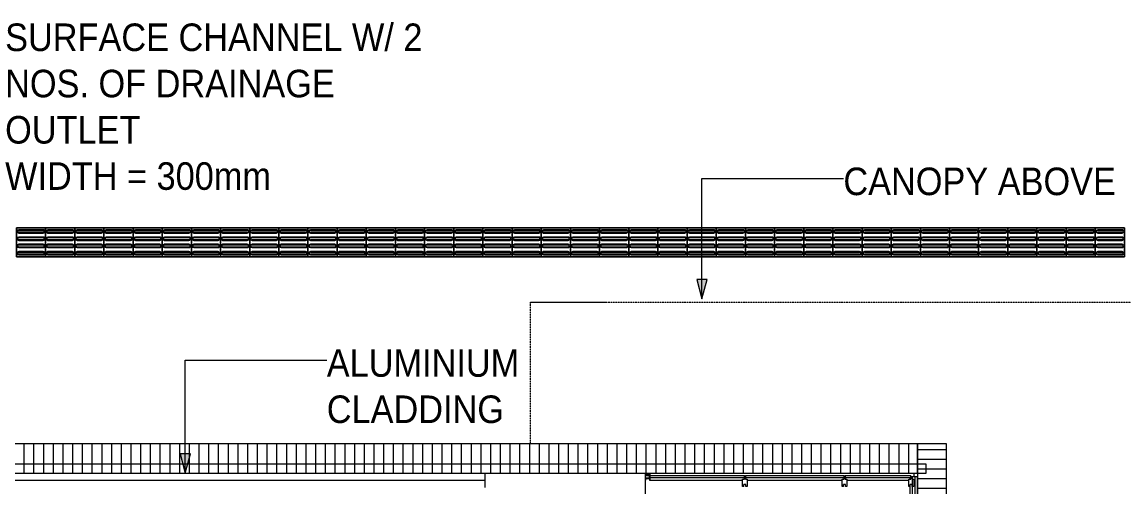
# Model space of a CAD drawing. Header units: millimetres. Extents: x 10569 to 232243, y -25347 to 80743.
# Drawn here: x 43577 to 54914, y 52014 to 56801 of the extents above; entities that cross this region are included whole.
import ezdxf

# ---------------------------------------------------------------- set-up
doc = ezdxf.new("R2010")
doc.units = ezdxf.units.MM
for name, pattern in [('Dash', [6, 3, -3]), ('Hidden', [7.14375, 4.7625, -2.38125]), ('Overhead', [3.96875, 2.38125, -1.5875])]:
    doc.linetypes.add(name, pattern=pattern)
for name, color, linetype, lineweight in [('A-DETL-GENF', 92, 'Continuous', 20), ('A-DETL-HDLN', 90, 'Hidden', 9), ('A-DETL-THIN', 151, 'Continuous', 9), ('A-FLOR', 192, 'Continuous', 9), ('A-FLOR-OVHD', 1, 'Overhead', 9), ('A-GENM', 13, 'Continuous', 20), ('A-GLAZ-CURT', 52, 'Continuous', 20), ('A-GLAZ-CWMG', 51, 'Continuous', 20), ('A-WALL', 113, 'Continuous', 20), ('G-ANNO-TEXT', 231, 'Continuous', 5)]:
    doc.layers.add(name, color=color, linetype=linetype, lineweight=lineweight)
doc.styles.add('Swis721 BT_6', font='swiss.ttf', dxfattribs={"width": 0.89, "height": 283.821263})

# ---------------------------------------------------------------- blocks, each defined once
blk = doc.blocks.new('System Panel - _DLN__12_12mm laminated clear glass-15991818-TENDER DRAFT G_F')
at = {"layer": 'A-GLAZ-CURT', "lineweight": 15}
for p, q in [((-428.75, 12.5), (428.75, 12.5)), ((-428.75, -12.5), (-428.75, 12.5)), ((428.75, -12.5), (428.75, 12.5)), ((428.75, -12.5), (-428.75, -12.5))]:
    blk.add_line(p, q, dxfattribs=at)
blk = doc.blocks.new('Rectangular Mullion - DLN_H75 x 25mm _WD_-15991816-TENDER DRAFT G_F')
at = {"layer": 'A-GLAZ-CWMG', "lineweight": 15}
for p, q in [((52714, 52093), (52714, 52107)), ((52731, 52120), (52739, 52120)), ((52764, 52120), (52789, 52120)), ((52789, 51257), (52789, 52120)), ((52714, 51282), (52714, 52020))]:
    blk.add_line(p, q, dxfattribs=at)
blk = doc.blocks.new('System Panel - _DLN__12_12mm laminated clear glass-15642713-TENDER DRAFT G_F')
at = {"layer": 'A-GLAZ-CURT', "lineweight": 15}
for p, q in [((-485, 12.5), (485, 12.5)), ((-485, -12.5), (-485, 12.5)), ((485, -12.5), (485, 12.5)), ((485, -12.5), (-485, -12.5))]:
    blk.add_line(p, q, dxfattribs=at)
blk = doc.blocks.new('System Panel - _DLN__12_12mm laminated clear glass-15642714-TENDER DRAFT G_F')
at = {"layer": 'A-GLAZ-CURT', "lineweight": 15}
for p, q in [((-507.5, 12.5), (507.5, 12.5)), ((-507.5, -12.5), (-507.5, 12.5)), ((507.5, -12.5), (507.5, 12.5)), ((507.5, -12.5), (-507.5, -12.5))]:
    blk.add_line(p, q, dxfattribs=at)
blk = doc.blocks.new('System Panel - _DLN__12_12mm laminated clear glass-15991862-TENDER DRAFT G_F')
at = {"layer": 'A-GLAZ-CURT', "lineweight": 15}
for p, q in [((-338.5, 12.5), (338.5, 12.5)), ((-338.5, -12.5), (-338.5, 12.5)), ((338.5, -12.5), (338.5, 12.5)), ((338.5, -12.5), (-338.5, -12.5))]:
    blk.add_line(p, q, dxfattribs=at)
blk = doc.blocks.new('Rectangular Mullion - DLN_H75 x 25mm _WD_-15642710-TENDER DRAFT G_F')
at = {"layer": 'A-GLAZ-CWMG', "lineweight": 15}
blk.add_line((50989, 52082), (50039, 52082), dxfattribs=at)
blk = doc.blocks.new('Rectangular Mullion - DLN_H75 x 25mm _WD_-15642711-TENDER DRAFT G_F')
at = {"layer": 'A-GLAZ-CWMG', "lineweight": 15}
blk.add_line((52014, 52082), (51039, 52082), dxfattribs=at)
blk = doc.blocks.new('Rectangular Mullion - DLN_H75 x 25mm _WD_-15991861-TENDER DRAFT G_F')
at = {"layer": 'A-GLAZ-CWMG', "lineweight": 15}
for p, q in [((52751, 52157), (52751, 52120)), ((52701, 52082), (52064, 52082))]:
    blk.add_line(p, q, dxfattribs=at)
blk = doc.blocks.new('Rectangular Mullion - DLN_H75 x 25mm _WD_-15642716-TENDER DRAFT G_F')
at = {"layer": 'A-GLAZ-CWMG', "lineweight": 15}
for p, q in [((-45, 37.5), (-50, 37.5)), ((-50, 37.5), (-50, -37.5)), ((-45, 17.5), (-45, 37.5)), ((-5, 17.5), (-45, 17.5)), ((-40, -12.5), (-40, 12.5)), ((0, 12.5), (-40, 12.5)), ((0, 37.5), (-5, 37.5)), ((-5, 37.5), (-5, 17.5)), ((0, 12.5), (0, 37.5)), ((-45, -37.5), (-45, -17.5)), ((-45, -17.5), (-5, -17.5)), ((0, -12.5), (-40, -12.5)), ((-5, -17.5), (-5, -37.5)), ((0, -37.5), (0, -12.5))]:
    blk.add_line(p, q, dxfattribs=at)
blk = doc.blocks.new('Rectangular Mullion - DLN_50 x 150mm _WD_-15642041-TENDER DRAFT G_F')
at = {"layer": 'A-GLAZ-CWMG', "lineweight": 15}
for p, q in [((-10, 100), (-25, 100)), ((-25, 100), (-25, 27)), ((-25, 27), (-5, 27)), ((-10, 100), (-10, 80)), ((10, 80), (-10, 80)), ((-5, 27), (-5, 0)), ((-5, 0), (5, 0)), ((5, 0), (5, 27)), ((5, 27), (25, 27)), ((25, 100), (10, 100)), ((10, 100), (10, 80)), ((25, 27), (25, 100))]:
    blk.add_line(p, q, dxfattribs=at)
blk = doc.blocks.new('Rectangular Mullion - DLN_50 x 150mm _WD_-15642717-TENDER DRAFT G_F')
at = {"layer": 'A-GLAZ-CWMG', "lineweight": 15}
for p, q in [((-35, 100), (-50, 100)), ((-50, 100), (-50, 27)), ((-50, 27), (-30, 27)), ((-35, 100), (-35, 80)), ((-15, 80), (-35, 80)), ((-30, 27), (-30, 0)), ((-30, 0), (-20, 0)), ((-20, 0), (-20, 27)), ((-20, 27), (0, 27)), ((0, 100), (-15, 100)), ((-15, 100), (-15, 80)), ((0, 27), (0, 100))]:
    blk.add_line(p, q, dxfattribs=at)
blk = doc.blocks.new('DLN_Tactile - Directional Tiles-3867766-TENDER DRAFT G_F')
at = {"layer": 'A-GENM'}
for p, q in [((150, 150), (-150, 150)), ((-150, 150), (-150, -150)), ((-150, -150), (-150, 150)), ((-150, 150), (150, 150)), ((-129.5, 125.5), (-129.5, -125.5)), ((-123.5, -125.5), (-123.5, 125.5)), ((-101.5, 125.5), (-101.5, -125.5)), ((-95.5, -125.5), (-95.5, 125.5)), ((-54.5, 125.5), (-54.5, -125.5)), ((-48.5, -125.5), (-48.5, 125.5)), ((-26.5, 125.5), (-26.5, -125.5)), ((-20.5, -125.5), (-20.5, 125.5)), ((20.5, 125.5), (20.5, -125.5)), ((26.5, -125.5), (26.5, 125.5)), ((48.5, 125.5), (48.5, -125.5)), ((54.5, -125.5), (54.5, 125.5)), ((95.5, 125.5), (95.5, -125.5)), ((101.5, -125.5), (101.5, 125.5)), ((123.5, 125.5), (123.5, -125.5)), ((129.5, -125.5), (129.5, 125.5)), ((150, -150), (150, 150)), ((150, 150), (150, -150)), ((-150, -150), (150, -150)), ((150, -150), (-150, -150))]:
    blk.add_line(p, q, dxfattribs=at)
for centre, radius, start, end in [((-112.5, 125.5), 17, 360, 180), ((-112.5, 125.5), 11, 360, 180), ((-37.5, 125.5), 17, 360, 180), ((-37.5, 125.5), 11, 360, 180), ((37.5, 125.5), 17, 360, 180), ((37.5, 125.5), 11, 360, 180), ((112.5, 125.5), 17, 360, 180), ((112.5, 125.5), 11, 360, 180), ((-112.5, -125.5), 17, 180, 360), ((-112.5, -125.5), 11, 180, 360), ((-37.5, -125.5), 17, 180, 360), ((-37.5, -125.5), 11, 180, 360), ((37.5, -125.5), 17, 180, 360), ((37.5, -125.5), 11, 180, 360), ((112.5, -125.5), 17, 180, 360), ((112.5, -125.5), 11, 180, 360)]:
    blk.add_arc(centre, radius, start, end, dxfattribs=at)

msp = doc.modelspace()

# ---------------------------------------------------------------- hatches: boundary and pattern name
at = {"layer": 'A-DETL-GENF', "lineweight": 9}
h = msp.add_hatch(dxfattribs=at)
h.set_pattern_fill('FP_920', color=250, style=0, pattern_type=2)
h.set_pattern_definition([(90, (0, 0), (-100, 6e-15), [])])
h.paths.add_polyline_path([(37639.29297, 52157.48546), (52789.29296, 52157.48546), (52789.29296, 52457.40081), (37639.29297, 52457.40334), (37639.29297, 52247.48546)], flags=0)
h = msp.add_hatch(dxfattribs=at)
h.set_pattern_fill('FP_921', color=250, style=0, pattern_type=2)
h.set_pattern_definition([(0, (0, 0), (0, 100), [])])
h.paths.add_polyline_path([(53089.29296, 46082.48546), (53089.21083, 52457.40334), (52789.29296, 52457.40081), (52789.29297, 46082.48546), (53085.63443, 46082.48546)], flags=0)
at = {"layer": 'G-ANNO-TEXT'}
for points in [[(50572.10765, 53950.26946), (50625.69749, 54150.26946), (50518.51781, 54150.26946)], [(45256.94551, 52156.52229), (45310.53535, 52356.52229), (45203.35567, 52356.52229)]]:
    msp.add_hatch(color=60, dxfattribs=at).paths.add_polyline_path(points, flags=0)

# ---------------------------------------------------------------- linework, layer by layer
at = {"layer": 'A-DETL-HDLN', "linetype": 'Dash'}
msp.add_line((48809.29296, 53917.48546), (49579.29296, 53917.48546), dxfattribs=at)
at = {"layer": 'A-DETL-THIN'}
for p, q in [((52789.29296, 52457.40334), (37639.29297, 52457.40334)), ((53089.29296, 52457.40334), (52789.29296, 52457.40334)), ((52789.29296, 52457.40334), (52789.29296, 52157.48546)), ((52789.29296, 52157.48546), (52789.29296, 52457.40334)), ((53089.29296, 46082.48546), (53089.29296, 52457.40334)), ((52879.29296, 52247.48546), (37639.29297, 52247.48546)), ((37639.29297, 52157.48546), (52879.29296, 52157.48546)), ((37639.29297, 52157.48546), (52789.29296, 52157.48546)), ((48339.29296, 52157.48546), (48339.29296, 52007.48546)), ((52789.29296, 52157.48546), (52789.29296, 46082.48546)), ((52879.29296, 52157.48546), (52879.29296, 52247.48546)), ((40331.29296, 52082.48546), (48339.29296, 52082.48546))]:
    msp.add_line(p, q, dxfattribs=at)
at = {"layer": 'A-FLOR'}
for p, q in [((53089.29296, 52457.40334), (37339.29297, 52457.40334)), ((53089.29296, 46082.48546), (53089.29296, 52457.40334)), ((52789.29296, 52157.48546), (52789.29296, 50269.98546))]:
    msp.add_line(p, q, dxfattribs=at)
at = {"layer": 'A-FLOR-OVHD'}
for p, q in [((48809.29296, 53917.48546), (90319.29296, 53917.48546)), ((48809.29296, 52457.48546), (48809.29296, 53917.48546))]:
    msp.add_line(p, q, dxfattribs=at)
at = {"layer": 'A-WALL'}
msp.add_line((49989.29296, 52157.48546), (49989.29296, 42907.48546), dxfattribs=at)
at = {"layer": 'G-ANNO-TEXT', "color": 60}
for p, q in [((50572.10765, 55189.34691), (52027.68673, 55189.34691)), ((50572.10765, 53950.26946), (50572.10765, 55189.34691)), ((50625.69749, 54150.26946), (50518.51781, 54150.26946)), ((50518.51781, 54150.26946), (50572.10765, 53950.26946)), ((50572.10765, 53950.26946), (50625.69749, 54150.26946)), ((45256.94551, 53319.33237), (46712.52459, 53319.33237)), ((45256.94551, 52156.52229), (45256.94551, 53319.33237)), ((45310.53535, 52356.52229), (45203.35567, 52356.52229)), ((45203.35567, 52356.52229), (45256.94551, 52156.52229)), ((45256.94551, 52156.52229), (45310.53535, 52356.52229))]:
    msp.add_line(p, q, dxfattribs=at)

# ---------------------------------------------------------------- block references
at = {"layer": 'A-GENM', "rotation": 90.00000000000017}
for p in [(43669.29296, 54532.48546), (43969.29296, 54532.48546), (44269.29296, 54532.48546), (44569.29296, 54532.48546), (44869.29296, 54532.48546), (45169.29296, 54532.48546), (45469.29296, 54532.48546), (45769.29296, 54532.48546), (46069.29296, 54532.48546), (46369.29296, 54532.48546), (46669.29296, 54532.48546), (46969.29296, 54532.48546), (47269.29296, 54532.48546), (47569.29296, 54532.48546), (47869.29296, 54532.48546), (48169.29296, 54532.48546), (48469.29296, 54532.48546), (48769.29296, 54532.48546), (49069.29296, 54532.48546), (49369.29296, 54532.48546), (49669.29296, 54532.48546), (49969.29296, 54532.48546), (50269.29296, 54532.48546), (50569.29296, 54532.48546), (50869.29296, 54532.48546), (51169.29296, 54532.48546), (51469.29296, 54532.48546), (51769.29296, 54532.48546), (52069.29296, 54532.48546), (52369.29296, 54532.48546), (52669.29296, 54532.48546), (52969.29296, 54532.48546), (53269.29296, 54532.48546), (53569.29296, 54532.48546), (53869.29296, 54532.48546), (54169.29296, 54532.48546), (54469.29296, 54532.48546), (54769.29296, 54532.48546)]:
    msp.add_blockref('DLN_Tactile - Directional Tiles-3867766-TENDER DRAFT G_F', p, dxfattribs=at)
at = {"layer": 'A-GLAZ-CURT', "lineweight": 15}
for name, p in [('System Panel - _DLN__12_12mm laminated clear glass-15642713-TENDER DRAFT G_F', (50524.29296, 52119.98546)), ('System Panel - _DLN__12_12mm laminated clear glass-15642714-TENDER DRAFT G_F', (51526.79296, 52119.98546)), ('System Panel - _DLN__12_12mm laminated clear glass-15991862-TENDER DRAFT G_F', (52382.79296, 52119.98546))]:
    msp.add_blockref(name, p, dxfattribs=at)
at = {"layer": 'A-GLAZ-CURT', "lineweight": 15, "rotation": 270}
msp.add_blockref('System Panel - _DLN__12_12mm laminated clear glass-15991818-TENDER DRAFT G_F', (52751.29296, 51691.23546), dxfattribs=at)
at = {"layer": 'A-GLAZ-CWMG', "lineweight": 15, "rotation": 180}
msp.add_blockref('Rectangular Mullion - DLN_H75 x 25mm _WD_-15642716-TENDER DRAFT G_F', (49989.29296, 52119.98546), dxfattribs=at)
at = {"layer": 'A-GLAZ-CWMG', "lineweight": 15}
for name in ['Rectangular Mullion - DLN_H75 x 25mm _WD_-15991861-TENDER DRAFT G_F', 'Rectangular Mullion - DLN_H75 x 25mm _WD_-15642710-TENDER DRAFT G_F', 'Rectangular Mullion - DLN_H75 x 25mm _WD_-15642711-TENDER DRAFT G_F', 'Rectangular Mullion - DLN_H75 x 25mm _WD_-15991816-TENDER DRAFT G_F']:
    msp.add_blockref(name, (0, 0), dxfattribs=at)
at = {"layer": 'A-GLAZ-CWMG', "lineweight": 15, "extrusion": (0, 0, -1), "rotation": 180}
for name, p in [('Rectangular Mullion - DLN_50 x 150mm _WD_-15642041-TENDER DRAFT G_F', (-51014.29296, 52119.98546)), ('Rectangular Mullion - DLN_50 x 150mm _WD_-15642041-TENDER DRAFT G_F', (-52039.29296, 52119.98546)), ('Rectangular Mullion - DLN_50 x 150mm _WD_-15642717-TENDER DRAFT G_F', (-52751.29296, 52119.98546))]:
    msp.add_blockref(name, p, dxfattribs=at)

# ---------------------------------------------------------------- texts
at = {"layer": 'G-ANNO-TEXT', "color": 7, "attachment_point": 1, "line_spacing_factor": 1.00667, "style": 'Swis721 BT_6'}
for s, insert, char_height, width in [('SURFACE CHANNEL W/ 2\\PNOS. OF DRAINAGE\\POUTLET\\PWIDTH = 300mm', (43403.29975, 56785.69365), 283.8212635, 4964.4), ('CANOPY ABOVE', (52027.68673, 55302.21579), 283.8212635, 3211.2), ('ALUMINIUM\\PCLADDING', (46712.52459, 53432.20125), 283.821263, 2304)]:
    msp.add_mtext(s, dxfattribs=dict(at, insert=insert, char_height=char_height, width=width))

doc.saveas('drawing.dxf')
